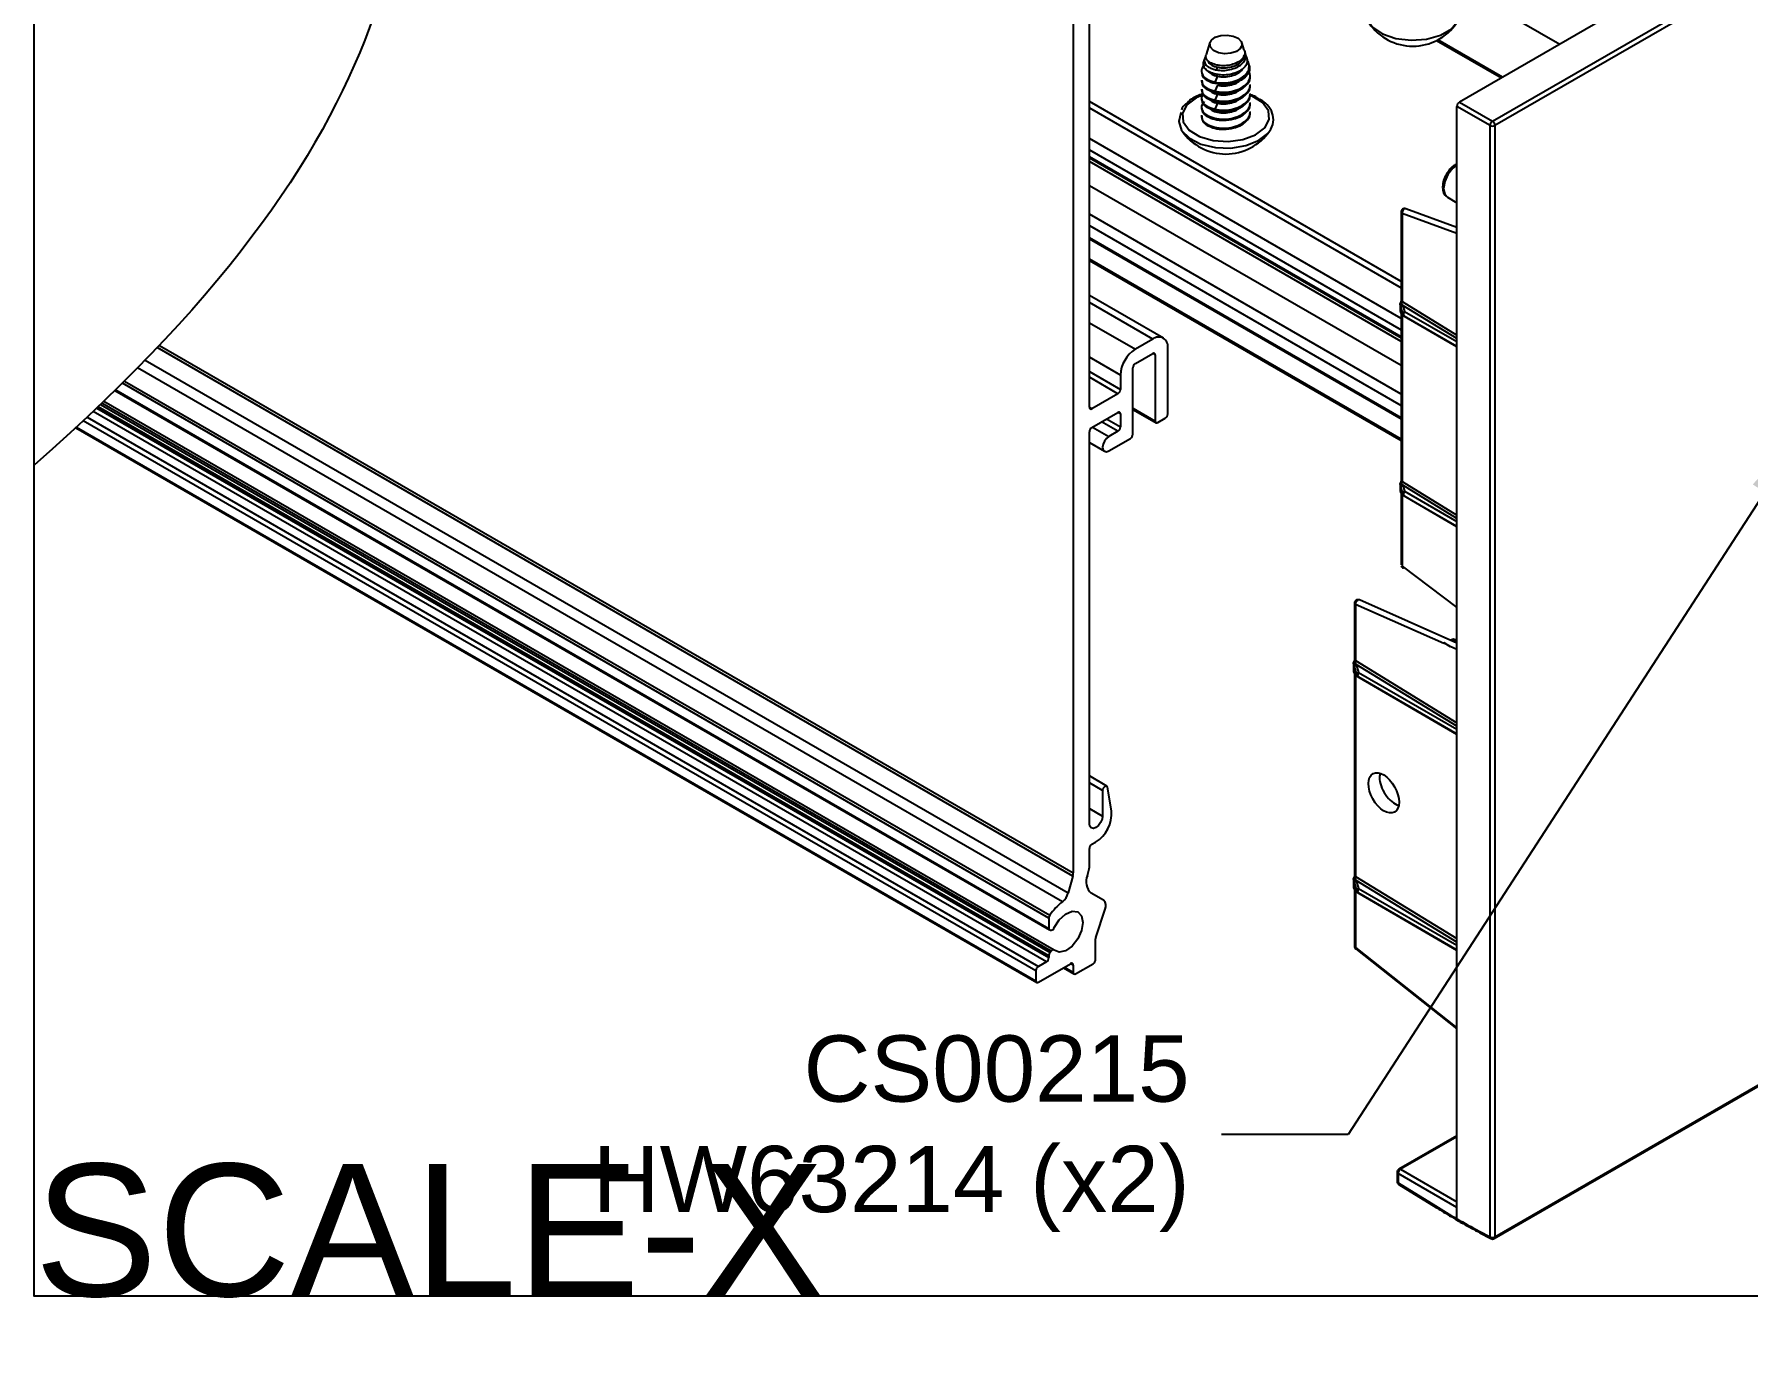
# Model space of a CAD drawing. Extents: x 0 to 7.49, y -6.93 to 0.
# Drawn here: x 0 to 4.86, y -6.925 to -3.211 of the extents above; entities that cross this region are included whole.
import ezdxf
from ezdxf import colors
from ezdxf.entities.mleader import LeaderData, LeaderLine
from ezdxf.math import Vec2, Vec3

# ---------------------------------------------------------------- set-up
doc = ezdxf.new("R2010")
doc.units = 0
doc.header["$LTSCALE"] = 0.5
doc.header["$MEASUREMENT"] = 0
for name, color, linetype in [('Dimension', 10, 'CONTINUOUS'), ('End Cap', 92, 'CONTINUOUS'), ('FAB DWG', 221, 'CONTINUOUS'), ('Hardware', 242, 'CONTINUOUS'), ('Housing', 150, 'CONTINUOUS')]:
    doc.layers.add(name, color=color, linetype=linetype)
doc.layers.add('Text-Unprinted', color=131, linetype='CONTINUOUS', plot=False)
doc.styles.add('LSAD_Standard', font='arial.ttf')
doc.styles.get("Standard").update_dxf_attribs({"font": 'arial.ttf'})

msp = doc.modelspace()

# ---------------------------------------------------------------- linework, layer by layer
at = {"layer": 'Dimension', "transparency": 16777216}
msp.add_open_spline([(1.9588, 0), (1.0103, -0.8014), (1.0552, -2.1288), (1.1245, -3.4454), (0, -4.4331)], degree=3, dxfattribs=at)
at = {"layer": 'End Cap', "transparency": 16777216}
for p, q in [((5.8668, -2.3499), (4.0424, -3.4031)), ((4.1365, -3.4574), (5.9577, -2.4061)), ((5.9646, -2.4183), (4.1435, -3.4696)), ((4.1295, -3.4697), (4.0354, -3.4154)), ((4.0354, -6.5391), (4.0354, -3.4154)), ((4.0424, -3.4031), (4.1365, -3.4574)), ((4.1295, -6.6224), (4.1295, -3.4697)), ((4.1435, -3.4696), (4.1435, -6.6223)), ((4.0087, -3.673), (4.0354, -3.6891)), ((3.877, -3.7151), (3.877, -3.9648)), ((3.8799, -3.7191), (3.8799, -3.9688)), ((4.0354, -3.7757), (3.8799, -3.7191)), ((4.0354, -3.7584), (3.8905, -3.7057)), ((3.8742, -3.9741), (3.8742, -3.9949)), ((3.8745, -3.9778), (3.8745, -3.9964)), ((3.8816, -4.0023), (3.8765, -3.9853)), ((3.8799, -3.9688), (4.0354, -4.0642)), ((3.8819, -3.9798), (3.887, -3.9968)), ((4.0354, -4.074), (3.8819, -3.9798)), ((3.8765, -3.9975), (3.8816, -4.0023)), ((3.8769, -4.0018), (3.877, -4.0031)), ((3.877, -4.0031), (3.877, -4.4751)), ((3.8785, -4.003), (3.8773, -4.0021)), ((3.8793, -4.0033), (3.8844, -4.0081)), ((3.8799, -4.0071), (3.8799, -4.4791)), ((4.0354, -4.0976), (3.8799, -4.0071)), ((3.8863, -4.0095), (4.0354, -4.0956)), ((3.887, -3.9968), (4.0354, -4.0825)), ((3.8742, -4.4844), (3.8742, -4.5052)), ((3.8745, -4.4881), (3.8745, -4.5067)), ((3.8816, -4.5127), (3.8765, -4.4956)), ((3.8765, -4.5079), (3.8816, -4.5127)), ((3.8769, -4.5121), (3.877, -4.5134)), ((3.877, -4.5134), (3.877, -4.7157)), ((3.8785, -4.5134), (3.8773, -4.5125)), ((3.8793, -4.5137), (3.8844, -4.5184)), ((3.8799, -4.4791), (4.0354, -4.5745)), ((3.8799, -4.5174), (3.8799, -4.7197)), ((4.0354, -4.608), (3.8799, -4.5174)), ((3.8819, -4.4901), (3.887, -4.5072)), ((4.0354, -4.5843), (3.8819, -4.4901)), ((3.8863, -4.5198), (4.0354, -4.6059)), ((3.887, -4.5072), (4.0354, -4.5929)), ((3.8799, -4.7197), (4.0354, -4.8369)), ((3.745, -4.8246), (3.745, -4.9834)), ((3.9981, -4.9392), (3.7479, -4.8286)), ((3.7479, -4.8286), (3.7479, -4.9874)), ((4.0354, -4.9376), (3.7591, -4.8154)), ((3.9984, -4.9365), (3.9981, -4.9367)), ((3.9981, -4.9367), (3.9981, -4.9392)), ((4.0165, -4.9473), (3.9981, -4.9367)), ((4.0354, -4.9557), (4.0165, -4.9473)), ((4.0202, -4.9286), (4.0203, -4.9286)), ((4.0205, -4.9284), (4.0203, -4.9286)), ((4.0254, -4.9288), (4.0234, -4.93)), ((4.0354, -4.9342), (4.0254, -4.9288)), ((4.0354, -4.931), (4.0302, -4.9283)), ((3.7422, -4.9927), (3.7422, -5.0177)), ((3.7425, -4.9964), (3.7425, -5.0192)), ((3.7513, -5.0267), (3.7445, -5.0039)), ((3.7479, -4.9874), (4.0354, -5.1638)), ((3.7499, -4.9984), (3.7567, -5.0213)), ((4.0354, -5.1736), (3.7499, -4.9984)), ((3.7445, -5.0203), (3.7513, -5.0267)), ((3.7449, -5.0246), (3.745, -5.0259)), ((3.745, -5.0259), (3.745, -5.5958)), ((3.7465, -5.0258), (3.7453, -5.0249)), ((3.7473, -5.0261), (3.7541, -5.0325)), ((3.7479, -5.0299), (3.7479, -5.5998)), ((4.0354, -5.1972), (3.7479, -5.0299)), ((3.756, -5.0339), (4.0354, -5.1952)), ((3.7567, -5.0213), (4.0354, -5.1821)), ((4.1414, -6.6269), (5.9625, -5.5756)), ((4.1435, -6.6223), (5.9646, -5.571)), ((3.7422, -5.6051), (3.7422, -5.6301)), ((3.7425, -5.6088), (3.7425, -5.6316)), ((3.7513, -5.6392), (3.7445, -5.6163)), ((3.7445, -5.6327), (3.7513, -5.6392)), ((3.7449, -5.637), (3.745, -5.6383)), ((3.7465, -5.6382), (3.7453, -5.6373)), ((3.7479, -5.5998), (4.0354, -5.7762)), ((3.7499, -5.6108), (3.7567, -5.6337)), ((4.0354, -5.786), (3.7499, -5.6108)), ((3.7567, -5.6337), (4.0354, -5.7946)), ((3.745, -5.6383), (3.745, -5.7974)), ((3.7473, -5.6385), (3.7541, -5.6449)), ((3.7479, -5.6423), (3.7479, -5.8014)), ((4.0354, -5.8097), (3.7479, -5.6423)), ((3.756, -5.6463), (4.0354, -5.8076)), ((3.7479, -5.8014), (4.0354, -6.0294)), ((3.7488, -5.8052), (4.0354, -6.0324)), ((4.0354, -6.3351), (3.8707, -6.4301)), ((4.0354, -6.3383), (3.8756, -6.4305)), ((3.8657, -6.4388), (3.8657, -6.4646)), ((4.0354, -6.5391), (3.8685, -6.4428)), ((3.8685, -6.4428), (3.8685, -6.4686)), ((3.8756, -6.4305), (4.0354, -6.5228)), ((3.8685, -6.4686), (3.9747, -6.5343)), ((3.8704, -6.4731), (3.9767, -6.5388)), ((4.0354, -6.5712), (4.0354, -6.5391)), ((4.0982, -6.6055), (4.1295, -6.6224)), ((4.1004, -6.6102), (4.1317, -6.627))]:
    msp.add_line(p, q, dxfattribs=at)
at = {"layer": 'End Cap', "transparency": 16777216, "flags": 128}
for points in [[(4.0354, -3.5816), (4.0235, -3.591), (4.0099, -3.6084), (4.0008, -3.6286), (3.9977, -3.6484), (4.0011, -3.6644), (4.0087, -3.673)], [(3.8905, -3.7057), (3.8903, -3.7057), (3.8877, -3.7056), (3.8851, -3.7067), (3.8826, -3.709), (3.8808, -3.7121), (3.8799, -3.7157), (3.8799, -3.7191)], [(3.8742, -3.9949), (3.8743, -3.9956), (3.8745, -3.9964)], [(3.887, -3.9968), (3.8858, -3.9988), (3.8849, -4.0009), (3.8844, -4.003), (3.8842, -4.0049), (3.8844, -4.0067), (3.8849, -4.0081), (3.8858, -4.0092), (3.8863, -4.0095)], [(3.8742, -4.5052), (3.8743, -4.506), (3.8745, -4.5067)], [(3.887, -4.5072), (3.8858, -4.5092), (3.8849, -4.5112), (3.8844, -4.5133), (3.8842, -4.5153), (3.8844, -4.517), (3.8849, -4.5184), (3.8858, -4.5195), (3.8863, -4.5198)], [(3.7591, -4.8154), (3.7583, -4.8152), (3.7558, -4.8153), (3.7532, -4.8166), (3.7508, -4.8189), (3.749, -4.8219), (3.748, -4.8253), (3.7479, -4.8286)], [(3.7422, -5.0177), (3.7423, -5.0184), (3.7425, -5.0192)], [(3.7567, -5.0213), (3.7555, -5.0232), (3.7546, -5.0253), (3.7541, -5.0274), (3.7539, -5.0293), (3.7541, -5.0311), (3.7546, -5.0325), (3.7555, -5.0336), (3.756, -5.0339)], [(3.7422, -5.6301), (3.7423, -5.6308), (3.7425, -5.6316)], [(3.7567, -5.6337), (3.7555, -5.6356), (3.7546, -5.6377), (3.7541, -5.6398), (3.7539, -5.6417), (3.7541, -5.6435), (3.7546, -5.6449), (3.7555, -5.646), (3.756, -5.6463)], [(3.7479, -5.8014), (3.7479, -5.8037), (3.7488, -5.8052)]]:
    msp.add_lwpolyline(points, dxfattribs=at)
at = {"layer": 'End Cap', "transparency": 16777216}
for centre, radius, start, end in [((4.1453, -3.4707), 0.0159, 123.5222, 176.4778), ((4.1364, -3.4559), 0.0154, 243.2338, 297.3435), ((4.1281, -3.4703), 0.0154, 2.6523, 56.7703), ((3.887, -3.7151), 0.01, 70.0331, 180), ((3.882, -3.7147), 0.00495, 185.362, 244.6121), ((3.885, -3.9882), 0.00892, 110.2588, 161.1419), ((3.882, -3.9643), 0.00495, 185.362, 244.6121), ((3.8842, -3.9949), 0.01, 180, 226.512), ((3.8844, -3.995), 0.00998, 187.9492, 233.7383), ((3.8856, -3.9967), 0.00911, 185.1815, 226.4443), ((3.882, -4.0026), 0.00495, 185.389, 244.6098), ((3.8901, -4.0052), 0.00892, 110.2588, 161.1419), ((3.8907, -4.0015), 0.00911, 185.1815, 226.4443), ((3.8913, -4.0008), 0.01, 226.6483, 240.0027), ((3.8842, -4.5052), 0.01, 180, 226.512), ((3.8844, -4.5053), 0.00998, 187.9492, 233.7383), ((3.885, -4.4985), 0.00892, 110.2588, 161.1419), ((3.8856, -4.5071), 0.00911, 185.1815, 226.4443), ((3.882, -4.4746), 0.00495, 185.362, 244.6121), ((3.882, -4.513), 0.00497, 186.1898, 244.5415), ((3.8901, -4.5156), 0.00892, 110.2588, 161.1419), ((3.8907, -4.5118), 0.00911, 185.1815, 226.4443), ((3.8913, -4.5112), 0.01, 226.6483, 240.0027), ((3.887, -4.7157), 0.01, 198.6713, 233.222), ((3.755, -4.8246), 0.01, 66.1557, 180), ((3.75, -4.8241), 0.00495, 185.362, 244.6121), ((4.0255, -4.9371), 0.01, 61.7344, 119.9973), ((4.0226, -4.9329), 0.0049, 55.059, 114.9767), ((4.0199, -4.9251), 0.00602, 277.4224, 305.2393), ((4.0283, -4.9328), 0.00494, 67.0348, 126.3981), ((3.753, -5.0068), 0.00892, 110.2588, 161.1419), ((3.75, -4.9829), 0.00495, 185.362, 244.6121), ((3.7522, -5.0177), 0.01, 180, 226.512), ((3.7524, -5.0178), 0.00998, 187.9492, 233.7383), ((3.7536, -5.0195), 0.00911, 185.1815, 226.4443), ((3.75, -5.0254), 0.00495, 185.389, 244.6098), ((3.7598, -5.0296), 0.00892, 110.2588, 161.1419), ((3.7604, -5.0259), 0.00911, 185.1815, 226.4443), ((3.761, -5.0253), 0.01, 226.6483, 240.0027), ((3.7522, -5.6301), 0.01, 180, 226.512), ((3.7524, -5.6302), 0.00998, 187.9492, 233.7383), ((3.753, -5.6192), 0.00892, 110.2588, 161.1419), ((3.7536, -5.6319), 0.00911, 185.1815, 226.4443), ((3.75, -5.5953), 0.00495, 185.362, 244.6121), ((3.7598, -5.642), 0.00892, 110.2588, 161.1419), ((3.75, -5.6378), 0.00497, 186.1898, 244.5415), ((3.7604, -5.6383), 0.00911, 185.1815, 226.4443), ((3.761, -5.6377), 0.01, 226.6483, 240.0027), ((3.755, -5.7974), 0.01, 180, 231.5862), ((3.75, -5.7969), 0.00495, 185.362, 244.6121), ((3.8757, -6.4388), 0.01, 119.9973, 180), ((3.8706, -6.4383), 0.00495, 185.362, 244.6121), ((3.8834, -6.4432), 0.0149, 121.7215, 178.2785), ((3.8728, -6.4346), 0.00495, 55.3959, 114.6398), ((3.8757, -6.4646), 0.01, 180, 238.2709), ((3.8706, -6.4641), 0.00495, 185.362, 244.6121), ((3.8734, -6.4692), 0.00494, 173.5985, 232.967), ((3.9797, -6.5349), 0.00494, 173.596, 232.9961), ((4.1031, -6.606), 0.00501, 174.4698, 236.3434), ((4.1364, -6.6086), 0.0154, 243.2338, 297.3435), ((4.1345, -6.6229), 0.00501, 174.4698, 236.3434), ((4.1364, -6.6182), 0.01, 241.7344, 299.9973), ((4.1386, -6.6229), 0.00494, 305.0752, 6.237)]:
    msp.add_arc(centre, radius, start, end, dxfattribs=at)
for centre, major_axis, ratio, start_param, end_param in [((4.0424, -3.4113), (0.005, 0.00866), 0.577557, 0.785469, 2.355961), ((3.883, -3.9866), (-0.0091, 0.0285), 0.195013, 1.194924, 1.463446), ((3.8729, -3.9729), (0.00477, 0.0088), 0.574367, 4.834864, 5.482756), ((3.8927, -3.9851), (-0.0174, 0.0208), 0.197703, 0.885027, 1.153549), ((3.883, -4.0243), (-0.009, 0.0278), 0.203621, 5.926246, 6.194768), ((3.8729, -4.0113), (0.00497, 0.00868), 0.559977, 5.495859, 6.143752), ((3.883, -4.4969), (-0.0091, 0.0285), 0.195013, 1.194924, 1.463446), ((3.883, -4.5346), (-0.009, 0.0278), 0.203621, 5.926246, 6.194768), ((3.8729, -4.4833), (0.00477, 0.0088), 0.574367, 4.834864, 5.482756), ((3.8927, -4.4954), (-0.0174, 0.0208), 0.197703, 0.885027, 1.153549), ((3.8729, -4.5216), (0.00497, 0.00868), 0.559977, 5.495859, 6.143752), ((4.0237, -4.9433), (0.0612, -0.0348), 0.100237, 4.344529, 4.651458), ((4.0842, -4.9782), (0.1224, -0.0697), 0.100237, 2.037078, 2.146719), ((3.751, -5.0052), (-0.0091, 0.0285), 0.195013, 1.194924, 1.463446), ((3.7409, -4.9916), (0.00477, 0.0088), 0.574367, 4.834864, 5.482756), ((3.7607, -5.0037), (-0.0174, 0.0208), 0.197703, 0.885027, 1.153549), ((3.751, -5.0471), (-0.009, 0.0278), 0.203621, 5.926246, 6.194768), ((3.7409, -5.034), (0.00497, 0.00868), 0.559977, 5.495859, 6.143752), ((3.861, -5.3435), (-0.0321, 0.0536), 0.587369, 0.532806, 0.776443), ((3.861, -5.3435), (-0.0321, 0.0536), 0.587369, 0.776443, 2.555812), ((3.751, -5.6176), (-0.0091, 0.0285), 0.195013, 1.194924, 1.463446), ((3.751, -5.6595), (-0.009, 0.0278), 0.203621, 5.926246, 6.194768), ((3.7409, -5.604), (0.00477, 0.0088), 0.574367, 4.834864, 5.482756), ((3.7607, -5.6161), (-0.0174, 0.0208), 0.197703, 0.885027, 1.153549), ((3.7409, -5.6465), (0.00497, 0.00868), 0.559977, 5.495859, 6.143752), ((4.0353, -2.4966), (-2.4305, 4.3585), 0.567218, 2.34725, 2.364738), ((4.0355, -2.4967), (-2.5612, 4.283), 0.587369, 2.347204, 2.364692)]:
    msp.add_ellipse(centre, major_axis=major_axis, ratio=ratio, start_param=start_param, end_param=end_param, dxfattribs=at)
msp.add_ellipse((3.8279, -5.3627), major_axis=(-0.0304, 0.0546), ratio=0.567218, dxfattribs=at)
for points, knots in [([(4.0354, -3.5792), (4.0323, -3.5806), (4.0239, -3.5846), (4.0141, -3.5941), (4.0094, -3.6024), (4.008, -3.6048)], [0, 0, 0, 0, 0.296448, 0.802846, 1, 1, 1, 1]), ([(4.008, -3.6048), (4.0057, -3.6083), (3.9995, -3.6177), (3.9947, -3.6354), (3.9947, -3.6527), (3.9993, -3.6655), (4.0051, -3.6696), (4.0072, -3.6711)], [0, 0, 0, 0, 0.154469, 0.405772, 0.665138, 0.881013, 1, 1, 1, 1]), ([(3.877, -3.9648), (3.877, -3.9654), (3.877, -3.9667), (3.8762, -3.9697), (3.875, -3.9724), (3.8741, -3.974), (3.8738, -3.9744)], [0, 0, 0, 0, 0.24672, 0.545228, 0.87321, 1, 1, 1, 1]), ([(3.8744, -3.9736), (3.8743, -3.9737), (3.8741, -3.9739), (3.8742, -3.9742), (3.8742, -3.9745)], [0, 0, 0, 0, 0.306688, 1, 1, 1, 1]), ([(3.8742, -3.9745), (3.8748, -3.9744), (3.8758, -3.9744), (3.8776, -3.9745), (3.8785, -3.9746), (3.8785, -3.9746)], [0, 0, 0, 0, 0.516727, 0.980694, 1, 1, 1, 1]), ([(3.8745, -3.9778), (3.8745, -3.9777), (3.8744, -3.9766), (3.8743, -3.9755), (3.8742, -3.9745)], [0, 0, 0, 0, 0.04087, 1, 1, 1, 1]), ([(3.877, -4.4751), (3.877, -4.4757), (3.877, -4.4771), (3.8762, -4.4801), (3.875, -4.4828), (3.8741, -4.4843), (3.8738, -4.4848)], [0, 0, 0, 0, 0.24672, 0.545228, 0.87321, 1, 1, 1, 1]), ([(3.8744, -4.4839), (3.8743, -4.484), (3.8741, -4.4842), (3.8742, -4.4846), (3.8742, -4.4848)], [0, 0, 0, 0, 0.306688, 1, 1, 1, 1]), ([(3.8742, -4.4848), (3.8748, -4.4848), (3.8758, -4.4847), (3.8776, -4.4848), (3.8785, -4.4849), (3.8785, -4.4849)], [0, 0, 0, 0, 0.516727, 0.980694, 1, 1, 1, 1]), ([(3.8745, -4.4881), (3.8745, -4.4881), (3.8744, -4.487), (3.8743, -4.4859), (3.8742, -4.4848)], [0, 0, 0, 0, 0.04087, 1, 1, 1, 1]), ([(3.8799, -4.7197), (3.8798, -4.7202), (3.8798, -4.7213), (3.8802, -4.7228), (3.8812, -4.7241), (3.8831, -4.7243), (3.8845, -4.7241), (3.8852, -4.7237), (3.8852, -4.7237)], [0, 0, 0, 0, 0.14956, 0.292138, 0.55514, 0.790827, 0.999789, 1, 1, 1, 1]), ([(4.0202, -4.9285), (4.0202, -4.9286), (4.0193, -4.9293), (4.0182, -4.9294), (4.0171, -4.9295)], [0, 0, 0, 0, 0.078153, 1, 1, 1, 1]), ([(4.0203, -4.9286), (4.0204, -4.9286), (4.0205, -4.9285), (4.0209, -4.9288), (4.0216, -4.9292), (4.0229, -4.9298), (4.0234, -4.93)], [0, 0, 0, 0, 0.22686, 0.390103, 0.755338, 1, 1, 1, 1]), ([(3.745, -4.9834), (3.745, -4.984), (3.7449, -4.9854), (3.7442, -4.9884), (3.743, -4.9911), (3.7421, -4.9926), (3.7418, -4.9931)], [0, 0, 0, 0, 0.24672, 0.545228, 0.87321, 1, 1, 1, 1]), ([(3.7424, -4.9922), (3.7423, -4.9923), (3.7421, -4.9925), (3.7422, -4.9929), (3.7422, -4.9931)], [0, 0, 0, 0, 0.306688, 1, 1, 1, 1]), ([(3.7422, -4.9931), (3.7428, -4.9931), (3.7438, -4.993), (3.7456, -4.9931), (3.7465, -4.9932), (3.7465, -4.9932)], [0, 0, 0, 0, 0.516727, 0.980694, 1, 1, 1, 1]), ([(3.7425, -4.9964), (3.7425, -4.9964), (3.7424, -4.9953), (3.7423, -4.9941), (3.7422, -4.9931)], [0, 0, 0, 0, 0.04087, 1, 1, 1, 1]), ([(3.745, -5.5958), (3.745, -5.5964), (3.7449, -5.5978), (3.7442, -5.6008), (3.743, -5.6035), (3.7421, -5.605), (3.7418, -5.6055)], [0, 0, 0, 0, 0.24672, 0.545228, 0.87321, 1, 1, 1, 1]), ([(3.7424, -5.6046), (3.7423, -5.6047), (3.7421, -5.6049), (3.7422, -5.6053), (3.7422, -5.6055)], [0, 0, 0, 0, 0.306688, 1, 1, 1, 1]), ([(3.7422, -5.6055), (3.7428, -5.6055), (3.7438, -5.6054), (3.7456, -5.6055), (3.7465, -5.6056), (3.7465, -5.6056)], [0, 0, 0, 0, 0.5167269, 0.9806936, 1, 1, 1, 1]), ([(3.7425, -5.6088), (3.7425, -5.6088), (3.7424, -5.6077), (3.7423, -5.6066), (3.7422, -5.6055)], [0, 0, 0, 0, 0.04087, 1, 1, 1, 1]), ([(3.9767, -6.5388), (3.9818, -6.5419), (4.0021, -6.5545), (4.0225, -6.5668), (4.0378, -6.576)], [0, 0, 0, 0, 0.25, 1, 1, 1, 1]), ([(4.0375, -6.5757), (4.0373, -6.5756), (4.0365, -6.5753), (4.0356, -6.5738), (4.0355, -6.572), (4.0354, -6.5712)], [0, 0, 0, 0, 0.150056, 0.575028, 1, 1, 1, 1]), ([(4.0371, -6.5755), (4.0423, -6.5785), (4.0634, -6.5902), (4.0845, -6.6016), (4.1004, -6.6102)], [0, 0, 0, 0, 0.25, 1, 1, 1, 1])]:
    msp.add_open_spline(points, degree=3, knots=knots, dxfattribs=at)
at = {"layer": 'Hardware', "transparency": 16777216}
for p, q in [((3.3348, -3.2345), (3.3239, -3.2679)), ((3.4323, -3.256), (3.4252, -3.2345)), ((3.3197, -3.2805), (3.3169, -3.2893)), ((3.3563, -3.3045), (3.353, -3.3117)), ((3.4393, -3.2774), (3.435, -3.2643)), ((3.4463, -3.2988), (3.4445, -3.2934)), ((3.311, -3.3411), (3.311, -3.3443)), ((3.3563, -3.33), (3.3486, -3.3466)), ((3.3486, -3.3466), (3.3539, -3.3477)), ((3.449, -3.3316), (3.449, -3.3284)), ((3.311, -3.3667), (3.311, -3.3698)), ((3.311, -3.3922), (3.311, -3.3954)), ((3.3563, -3.3555), (3.3486, -3.3722)), ((3.3563, -3.381), (3.3486, -3.3977)), ((3.449, -3.3571), (3.449, -3.3539)), ((3.449, -3.3826), (3.449, -3.3794)), ((3.311, -3.4177), (3.311, -3.4209)), ((3.3563, -3.4065), (3.3486, -3.4232)), ((3.449, -3.4081), (3.449, -3.4049)), ((3.449, -3.4336), (3.449, -3.4304)), ((3.4991, -3.4919), (3.5042, -3.4854))]:
    msp.add_line(p, q, dxfattribs=at)
at = {"layer": 'Hardware', "transparency": 16777216, "flags": 128}
for points in [[(3.784, -3.1253), (3.7775, -3.1415), (3.7796, -3.1669), (3.7959, -3.1905), (3.8246, -3.2098), (3.8626, -3.2227), (3.9057, -3.2277), (3.9494, -3.2244), (3.9888, -3.2131), (4.0197, -3.195), (4.0388, -3.1721), (4.0388, -3.1721)], [(3.3391, -3.2273), (3.3502, -3.2192), (3.3659, -3.2141), (3.3837, -3.2129), (3.4009, -3.2158), (3.415, -3.2222), (3.4238, -3.2312), (3.4259, -3.2415), (3.421, -3.2515), (3.4099, -3.2596), (3.3942, -3.2647), (3.3764, -3.2659), (3.3591, -3.2631), (3.345, -3.2566), (3.3363, -3.2476), (3.3342, -3.2373), (3.3391, -3.2273)], [(3.316, -3.3823), (3.2956, -3.3912), (3.2696, -3.411), (3.257, -3.4347), (3.2592, -3.4596), (3.276, -3.4825), (3.3053, -3.5006), (3.3436, -3.512), (3.3864, -3.515), (3.4283, -3.5094), (3.4645, -3.4959), (3.4904, -3.4761), (3.4904, -3.4761)], [(3.4904, -3.4761), (3.503, -3.4523), (3.5008, -3.4275), (3.4841, -3.4046), (3.4547, -3.3864), (3.4502, -3.3845)], [(3.2531, -3.4324), (3.2525, -3.4334), (3.2463, -3.4586), (3.2546, -3.4835), (3.2765, -3.5056), (3.3095, -3.5224), (3.3503, -3.532), (3.3942, -3.5335), (3.4366, -3.5267), (3.4729, -3.5123), (3.4991, -3.4919)]]:
    msp.add_lwpolyline(points, dxfattribs=at)
at = {"layer": 'Hardware', "transparency": 16777216}
for centre, radius, start, end in [((3.9104, -3.0933), 0.151, 214.7003, 325.2997), ((3.38, -3.2346), 0.1161, 257.0165, 282.8032), ((3.3421, -3.4422), 0.0308, 176.0735, 241.325), ((3.38, -3.3994), 0.151, 214.7003, 325.2997)]:
    msp.add_arc(centre, radius, start, end, dxfattribs=at)
for points, knots in [([(3.432, -3.2561), (3.4322, -3.2565), (3.4345, -3.2605), (3.4333, -3.2689), (3.4278, -3.2801), (3.4162, -3.2897), (3.4005, -3.2965), (3.3823, -3.3002), (3.3664, -3.3004), (3.3577, -3.2988), (3.3547, -3.2982)], [0, 0, 0, 0, 0.016954, 0.1638264, 0.3129655, 0.4632495, 0.6134359, 0.7654361, 0.918975, 1, 1, 1, 1]), ([(3.3202, -3.2984), (3.3196, -3.2987), (3.3133, -3.3026), (3.31, -3.3129), (3.3126, -3.3269), (3.3259, -3.3395), (3.3411, -3.3443), (3.3486, -3.3466)], [0, 0, 0, 0, 0.023621, 0.27016, 0.50898, 0.757688, 1, 1, 1, 1]), ([(3.3514, -3.3241), (3.3453, -3.3223), (3.3331, -3.3187), (3.321, -3.3094), (3.315, -3.2992), (3.3166, -3.2924), (3.3174, -3.2894)], [0, 0, 0, 0, 0.262214, 0.524519, 0.787035, 1, 1, 1, 1]), ([(3.324, -3.2741), (3.3233, -3.2748), (3.3192, -3.2783), (3.318, -3.2864), (3.3216, -3.2968), (3.3325, -3.3054), (3.3443, -3.3099), (3.3516, -3.3114), (3.353, -3.3117)], [0, 0, 0, 0, 0.0484361, 0.2768048, 0.5050932, 0.7281867, 0.9506958, 1, 1, 1, 1]), ([(3.3547, -3.2982), (3.3492, -3.2967), (3.3384, -3.2936), (3.3276, -3.2856), (3.3222, -3.2766), (3.3237, -3.2706), (3.3243, -3.268)], [0, 0, 0, 0, 0.262258, 0.524611, 0.78723, 1, 1, 1, 1]), ([(3.3295, -3.286), (3.3296, -3.2874), (3.3303, -3.2922), (3.3394, -3.2994), (3.3507, -3.3028), (3.3563, -3.3045)], [0, 0, 0, 0, 0.164933, 0.58795, 1, 1, 1, 1]), ([(3.4391, -3.2774), (3.4399, -3.2815), (3.4415, -3.2898), (3.4354, -3.3024), (3.4235, -3.3135), (3.4063, -3.3216), (3.386, -3.3261), (3.3669, -3.3268), (3.3559, -3.3249), (3.3514, -3.3241)], [0, 0, 0, 0, 0.140555, 0.289393, 0.439709, 0.590002, 0.741385, 0.894582, 1, 1, 1, 1]), ([(3.353, -3.3117), (3.3592, -3.3125), (3.3717, -3.3141), (3.392, -3.3115), (3.4105, -3.3054), (3.4253, -3.2961), (3.4347, -3.2842), (3.437, -3.2715), (3.4357, -3.2625), (3.4323, -3.2586), (3.4321, -3.2584)], [0, 0, 0, 0, 0.143341, 0.28678, 0.430519, 0.574182, 0.714143, 0.854001, 0.993798, 1, 1, 1, 1]), ([(3.3539, -3.3477), (3.3611, -3.3484), (3.3757, -3.3497), (3.3987, -3.346), (3.4197, -3.3385), (3.4357, -3.3272), (3.4453, -3.3132), (3.4466, -3.2987), (3.4441, -3.2885), (3.4398, -3.2843), (3.4397, -3.2842)], [0, 0, 0, 0, 0.138784, 0.283633, 0.428628, 0.573169, 0.714606, 0.856228, 0.997629, 1, 1, 1, 1]), ([(3.3563, -3.3045), (3.3627, -3.3053), (3.3756, -3.3071), (3.3965, -3.3037), (3.4148, -3.2965), (3.4272, -3.2854), (3.4329, -3.2755), (3.4317, -3.2703), (3.4315, -3.2694)], [0, 0, 0, 0, 0.1908289, 0.3867368, 0.5747941, 0.7689793, 0.9631644, 1, 1, 1, 1]), ([(3.4461, -3.2988), (3.447, -3.3033), (3.4488, -3.3126), (3.4419, -3.3265), (3.4285, -3.3387), (3.4148, -3.345), (3.4068, -3.3475), (3.4058, -3.3478)], [0, 0, 0, 0, 0.23028, 0.473697, 0.719258, 0.964788, 1, 1, 1, 1]), ([(3.3118, -3.3188), (3.3121, -3.3225), (3.3129, -3.331), (3.3261, -3.3427), (3.3412, -3.3475), (3.3486, -3.3498)], [0, 0, 0, 0, 0.281147, 0.645256, 1, 1, 1, 1]), ([(3.3118, -3.3411), (3.3121, -3.3448), (3.3129, -3.3533), (3.3261, -3.365), (3.3412, -3.3698), (3.3486, -3.3722)], [0, 0, 0, 0, 0.281147, 0.645256, 1, 1, 1, 1]), ([(3.3118, -3.3443), (3.3121, -3.348), (3.3129, -3.3565), (3.3261, -3.3682), (3.3412, -3.373), (3.3486, -3.3754)], [0, 0, 0, 0, 0.281147, 0.645256, 1, 1, 1, 1]), ([(3.3304, -3.3156), (3.3332, -3.3187), (3.3388, -3.325), (3.3505, -3.3283), (3.3563, -3.33)], [0, 0, 0, 0, 0.506567, 1, 1, 1, 1]), ([(3.3486, -3.3722), (3.3571, -3.3735), (3.3742, -3.3762), (3.4018, -3.3722), (3.4259, -3.3631), (3.443, -3.3489), (3.451, -3.3319), (3.4475, -3.3208), (3.4458, -3.3154)], [0, 0, 0, 0, 0.166238, 0.336865, 0.500708, 0.669847, 0.838985, 1, 1, 1, 1]), ([(3.3486, -3.3754), (3.3571, -3.3767), (3.3742, -3.3793), (3.4018, -3.3754), (3.4261, -3.3663), (3.4425, -3.3521), (3.45, -3.3395), (3.4485, -3.3327), (3.4482, -3.3316)], [0, 0, 0, 0, 0.190842, 0.386722, 0.574814, 0.768986, 0.963158, 1, 1, 1, 1]), ([(3.3486, -3.3498), (3.3571, -3.3512), (3.3742, -3.3538), (3.3944, -3.351), (3.4044, -3.3482), (3.4058, -3.3478)], [0, 0, 0, 0, 0.4559396, 0.9239153, 1, 1, 1, 1]), ([(3.3563, -3.33), (3.3627, -3.3308), (3.3756, -3.3326), (3.3966, -3.3293), (3.4142, -3.3219), (3.4249, -3.3144), (3.4269, -3.3094), (3.4271, -3.3089)], [0, 0, 0, 0, 0.240662, 0.487729, 0.724896, 0.969791, 1, 1, 1, 1]), ([(3.3563, -3.3555), (3.3627, -3.3564), (3.3757, -3.3582), (3.3963, -3.3546), (3.412, -3.3491), (3.4178, -3.3436), (3.4197, -3.3418)], [0, 0, 0, 0, 0.286381, 0.580383, 0.862605, 1, 1, 1, 1]), ([(3.3164, -3.38), (3.3147, -3.3804), (3.3001, -3.3838), (3.2829, -3.3927), (3.2727, -3.4032), (3.2696, -3.4064)], [0, 0, 0, 0, 0.084882, 0.727064, 1, 1, 1, 1]), ([(3.3164, -3.38), (3.3142, -3.3831), (3.3091, -3.3905), (3.313, -3.4036), (3.3258, -3.416), (3.3411, -3.4208), (3.3486, -3.4232)], [0, 0, 0, 0, 0.191484, 0.456048, 0.731567, 1, 1, 1, 1]), ([(3.3186, -3.4015), (3.3154, -3.4059), (3.309, -3.4146), (3.3128, -3.4292), (3.3261, -3.4413), (3.3478, -3.4496), (3.3744, -3.4525), (3.4017, -3.4489), (3.4261, -3.4396), (3.4425, -3.4255), (3.45, -3.4129), (3.4485, -3.4061), (3.4482, -3.405)], [0, 0, 0, 0, 0.109764, 0.216092, 0.326822, 0.434704, 0.542587, 0.653317, 0.759644, 0.869409, 0.979173, 1, 1, 1, 1]), ([(3.3118, -3.3666), (3.3121, -3.3703), (3.3129, -3.3788), (3.3261, -3.3905), (3.3412, -3.3953), (3.3486, -3.3977)], [0, 0, 0, 0, 0.281147, 0.645256, 1, 1, 1, 1]), ([(3.3118, -3.3698), (3.3121, -3.3735), (3.3129, -3.382), (3.3261, -3.3937), (3.3412, -3.3985), (3.3486, -3.4009)], [0, 0, 0, 0, 0.281147, 0.645256, 1, 1, 1, 1]), ([(3.3118, -3.3953), (3.3121, -3.399), (3.3129, -3.4075), (3.3261, -3.4192), (3.3412, -3.424), (3.3486, -3.4264)], [0, 0, 0, 0, 0.281147, 0.645256, 1, 1, 1, 1]), ([(3.3304, -3.3666), (3.3332, -3.3698), (3.3388, -3.376), (3.3505, -3.3794), (3.3563, -3.381)], [0, 0, 0, 0, 0.506567, 1, 1, 1, 1]), ([(3.3304, -3.3921), (3.3332, -3.3953), (3.3388, -3.4015), (3.3505, -3.4049), (3.3563, -3.4065)], [0, 0, 0, 0, 0.506567, 1, 1, 1, 1]), ([(3.3486, -3.3977), (3.3571, -3.399), (3.3742, -3.4017), (3.4018, -3.3978), (3.4261, -3.3886), (3.4425, -3.3745), (3.45, -3.3618), (3.4485, -3.355), (3.4482, -3.3539)], [0, 0, 0, 0, 0.190842, 0.386722, 0.574814, 0.768986, 0.963158, 1, 1, 1, 1]), ([(3.3486, -3.4009), (3.3571, -3.4022), (3.3742, -3.4049), (3.4018, -3.4009), (3.4261, -3.3918), (3.4425, -3.3776), (3.45, -3.365), (3.4485, -3.3582), (3.4482, -3.3571)], [0, 0, 0, 0, 0.190842, 0.386722, 0.574814, 0.768986, 0.963158, 1, 1, 1, 1]), ([(3.3486, -3.4232), (3.3571, -3.4245), (3.3742, -3.4272), (3.4018, -3.4233), (3.4261, -3.4141), (3.4425, -3.4), (3.45, -3.3873), (3.4485, -3.3805), (3.4482, -3.3795)], [0, 0, 0, 0, 0.190842, 0.386722, 0.574814, 0.768986, 0.963158, 1, 1, 1, 1]), ([(3.3486, -3.4264), (3.3571, -3.4277), (3.3742, -3.4304), (3.4018, -3.4265), (3.4261, -3.4173), (3.4425, -3.4032), (3.45, -3.3905), (3.4485, -3.3837), (3.4482, -3.3827)], [0, 0, 0, 0, 0.190842, 0.386722, 0.574814, 0.768986, 0.963158, 1, 1, 1, 1]), ([(3.3563, -3.381), (3.3627, -3.3819), (3.3757, -3.3837), (3.3963, -3.3802), (3.4119, -3.3747), (3.4175, -3.3693), (3.4193, -3.3676)], [0, 0, 0, 0, 0.288568, 0.584816, 0.869193, 1, 1, 1, 1]), ([(3.3563, -3.4065), (3.3627, -3.4074), (3.3757, -3.4092), (3.3963, -3.4057), (3.4119, -3.4002), (3.4175, -3.3948), (3.4193, -3.3931)], [0, 0, 0, 0, 0.288568, 0.584816, 0.869193, 1, 1, 1, 1]), ([(3.4762, -3.3955), (3.4728, -3.3929), (3.4655, -3.3873), (3.455, -3.3842), (3.4494, -3.3826)], [0, 0, 0, 0, 0.461625, 1, 1, 1, 1]), ([(3.4987, -3.4924), (3.502, -3.4882), (3.5112, -3.4763), (3.5173, -3.4536), (3.5108, -3.4277), (3.4966, -3.4078), (3.4819, -3.3989), (3.4762, -3.3955)], [0, 0, 0, 0, 0.135234, 0.383339, 0.620388, 0.854099, 1, 1, 1, 1]), ([(3.2696, -3.4064), (3.2644, -3.4103), (3.2572, -3.4157), (3.2545, -3.4228), (3.2538, -3.4247)], [0, 0, 0, 0, 0.728236, 1, 1, 1, 1]), ([(3.3113, -3.44), (3.3115, -3.4448), (3.312, -3.4545), (3.3262, -3.4668), (3.3478, -3.4751), (3.3744, -3.478), (3.4017, -3.4744), (3.4261, -3.4651), (3.4425, -3.451), (3.45, -3.4384), (3.4485, -3.4316), (3.4482, -3.4305)], [0, 0, 0, 0, 0.122734, 0.246651, 0.367382, 0.488112, 0.612029, 0.73102, 0.853856, 0.976693, 1, 1, 1, 1]), ([(3.3118, -3.4208), (3.3121, -3.4246), (3.3129, -3.4331), (3.3263, -3.4445), (3.3478, -3.4528), (3.3744, -3.4556), (3.4017, -3.452), (3.4261, -3.4428), (3.4425, -3.4287), (3.45, -3.416), (3.4485, -3.4093), (3.4482, -3.4082)], [0, 0, 0, 0, 0.098343, 0.225706, 0.349793, 0.47388, 0.601243, 0.723541, 0.849793, 0.976045, 1, 1, 1, 1]), ([(3.3273, -3.4692), (3.334, -3.4723), (3.3473, -3.4785), (3.3745, -3.4811), (3.4017, -3.4776), (3.4261, -3.4683), (3.4425, -3.4542), (3.45, -3.4416), (3.4485, -3.4348), (3.4482, -3.4337)], [0, 0, 0, 0, 0.163127, 0.322838, 0.486765, 0.644173, 0.806671, 0.969168, 1, 1, 1, 1]), ([(3.3304, -3.4176), (3.3333, -3.4208), (3.339, -3.4269), (3.3558, -3.4327), (3.3758, -3.4345), (3.3962, -3.4312), (3.4119, -3.4257), (3.4175, -3.4203), (3.4193, -3.4186)], [0, 0, 0, 0, 0.186929, 0.369012, 0.551095, 0.738024, 0.917462, 1, 1, 1, 1])]:
    msp.add_open_spline(points, degree=3, knots=knots, dxfattribs=at)
at = {"layer": 'Housing', "transparency": 16777216}
for p, q in [((3.9773, -3.0368), (4.3271, -3.2388)), ((2.9469, -3.0879), (2.9469, -5.5896)), ((2.9929, -4.2688), (2.9929, -3.1144)), ((3.9779, -3.2283), (4.1615, -3.3343)), ((4.1645, -3.3327), (3.981, -3.2268)), ((3.877, -3.9117), (2.9929, -3.4012)), ((2.9929, -3.4194), (3.877, -3.9298)), ((3.877, -4.0167), (2.9929, -3.5063)), ((2.9929, -3.5383), (3.877, -4.0487)), ((3.877, -4.0692), (2.9929, -3.5588)), ((2.9929, -3.5611), (3.877, -4.0715)), ((3.877, -4.0818), (2.9929, -3.5714)), ((2.9929, -3.6394), (3.877, -4.1498)), ((3.877, -4.2313), (2.9929, -3.7209)), ((2.9929, -3.7535), (3.877, -4.2639)), ((3.877, -4.2987), (2.9929, -3.7883)), ((2.9929, -3.791), (3.877, -4.3014)), ((3.877, -4.3594), (2.9929, -3.849)), ((2.9929, -3.8524), (3.877, -4.3628)), ((3.2027, -4.0726), (2.9929, -3.9514)), ((3.1727, -4.0755), (2.9929, -3.9717)), ((2.9929, -4.0289), (3.1233, -4.1041)), ((3.1727, -4.0755), (3.1233, -4.1041)), ((2.9456, -5.5987), (0.3488, -4.0996)), ((0.3548, -4.0932), (2.9469, -5.5896)), ((3.0808, -4.1776), (2.9929, -4.1268)), ((3.1233, -4.1449), (3.1727, -4.1164)), ((3.1798, -4.1205), (3.1727, -4.1164)), ((3.1798, -4.1205), (3.1798, -4.3083)), ((3.2152, -4.2878), (3.2152, -4.1)), ((2.9164, -5.6716), (0.2931, -4.1572)), ((0.3149, -4.1349), (2.933, -5.6462)), ((2.9929, -4.1672), (3.0808, -4.218)), ((3.0808, -4.1776), (3.0808, -4.218)), ((3.1162, -4.345), (3.1162, -4.1572)), ((0.229, -4.2211), (2.88, -5.7515)), ((0.2312, -4.219), (2.878, -5.7469)), ((2.878, -5.7177), (0.2499, -4.2006)), ((0.2561, -4.1944), (2.8808, -5.7095)), ((3.0738, -4.2303), (2.9929, -4.1836)), ((0.1775, -4.2709), (2.878, -5.8298)), ((2.878, -5.8245), (0.181, -4.2676)), ((0.1882, -4.2606), (2.8815, -5.8154)), ((2.8842, -5.812), (0.1914, -4.2575)), ((2.8927, -5.8084), (0.197, -4.2522)), ((2.9929, -4.2688), (3, -4.2729)), ((3.0738, -4.2303), (3, -4.2729)), ((3.1162, -4.2715), (3.1798, -4.3083)), ((3.1162, -4.2749), (3.1819, -4.3128)), ((0.12, -4.3249), (2.8413, -5.8959)), ((2.8413, -5.8673), (0.139, -4.3072)), ((0.1498, -4.2971), (2.8484, -5.855)), ((2.8709, -5.842), (0.1668, -4.281)), ((3, -4.3259), (3.0738, -4.2833)), ((3.0018, -4.3249), (3.0481, -4.3516)), ((3.0738, -4.3368), (3.0274, -4.3101)), ((3.0416, -4.3019), (3.0808, -4.3246)), ((3.0808, -4.2874), (3.0738, -4.2833)), ((3.0808, -4.2874), (3.0808, -4.3246)), ((3.1869, -4.3123), (3.2081, -4.3001)), ((0.1178, -4.327), (2.8434, -5.9004)), ((2.9929, -5.45), (2.9929, -4.3382)), ((2.9929, -4.369), (3.0356, -4.3937)), ((3.0738, -4.3368), (3.0481, -4.3516)), ((3.0481, -4.3924), (3.1091, -4.3572)), ((3.0425, -5.3434), (2.9929, -5.3147)), ((3.0304, -5.3561), (2.9929, -5.3344)), ((3.0304, -5.3561), (3.0304, -5.4283)), ((3.0558, -5.4139), (3.0445, -5.3466)), ((2.9929, -5.4066), (3.0304, -5.4283)), ((2.9929, -5.5753), (2.9929, -5.5207)), ((3, -5.5084), (3.0105, -5.5023)), ((2.9873, -5.5975), (2.9925, -5.5783)), ((2.9456, -5.5987), (2.933, -5.6462)), ((3.0333, -5.6674), (2.998, -5.647)), ((2.878, -5.7177), (2.878, -5.7469)), ((3.0112, -5.773), (3.0375, -5.6926)), ((2.8815, -5.7519), (2.8842, -5.7522)), ((3.0106, -5.8349), (3.0106, -5.7769)), ((2.878, -5.8245), (2.878, -5.8298)), ((2.8842, -5.812), (2.8815, -5.8154)), ((2.8413, -5.8673), (2.8413, -5.8959)), ((2.8709, -5.842), (2.8484, -5.855)), ((2.8484, -5.8999), (2.9398, -5.8472)), ((2.9192, -5.8591), (2.949, -5.8762)), ((2.9222, -5.8574), (2.9469, -5.8717)), ((2.9469, -5.8512), (2.9398, -5.8472)), ((2.9469, -5.8512), (2.9469, -5.8717)), ((2.954, -5.8757), (3.0035, -5.8472))]:
    msp.add_line(p, q, dxfattribs=at)
at = {"layer": 'Housing', "transparency": 16777216, "flags": 128}
for points in [[(3.0481, -4.3516), (3.0414, -4.3571), (3.0356, -4.3648), (3.0318, -4.3737), (3.0304, -4.3822), (3.0318, -4.3893), (3.0356, -4.3937), (3.0414, -4.3948), (3.0481, -4.3924)], [(3.0445, -5.3466), (3.0436, -5.3443), (3.0418, -5.3431), (3.0395, -5.343), (3.0369, -5.3442), (3.0344, -5.3465), (3.0323, -5.3495), (3.0309, -5.3529), (3.0304, -5.3561)], [(3.0304, -5.4283), (3.029, -5.4374), (3.0249, -5.4468), (3.0188, -5.455), (3.0117, -5.4608), (3.0045, -5.4633), (2.9984, -5.4622), (2.9943, -5.4575), (2.9929, -5.45)], [(2.8933, -5.7448), (2.9075, -5.7228), (2.9253, -5.7063), (2.9438, -5.6983), (2.9597, -5.7), (2.9705, -5.7113), (2.9744, -5.7301), (2.9705, -5.7533), (2.9597, -5.777), (2.9438, -5.7972), (2.9253, -5.8105), (2.9075, -5.8146), (2.8933, -5.8088)], [(2.8933, -5.8088), (2.8925, -5.8083), (2.8915, -5.808), (2.8903, -5.808), (2.8891, -5.8083), (2.8878, -5.8088), (2.8866, -5.8097), (2.8854, -5.8108), (2.8842, -5.812)]]:
    msp.add_lwpolyline(points, dxfattribs=at)
at = {"layer": 'Housing', "transparency": 16777216}
for centre, radius, start, end in [((3.1893, -4.0958), 0.0262, 350.786, 129.2033), ((3.1729, -4.1818), 0.0922, 122.6055, 177.3945), ((3.1755, -4.1198), 0.00437, 350.786, 129.2033), ((3.1315, -4.1579), 0.0154, 122.6055, 177.3945), ((3.0655, -4.2173), 0.0154, 302.6055, 357.3945), ((2.9972, -4.2695), 0.00437, 170.786, 309.2033), ((3.0765, -4.2867), 0.00437, 350.786, 129.2033), ((3.0655, -4.3239), 0.0154, 302.6055, 357.3945), ((3.1841, -4.309), 0.00437, 170.786, 309.2033), ((3.1998, -4.2871), 0.0154, 302.6055, 357.3945), ((3.0082, -4.3389), 0.0154, 122.6055, 177.3945), ((3.1008, -4.3443), 0.0154, 302.6055, 357.3945), ((2.9595, -5.4205), 0.0965, 301.8981, 3.8855), ((3.0082, -5.5214), 0.0154, 122.6055, 177.3945), ((2.981, -5.5752), 0.0119, 344.5964, 359.4278), ((2.9113, -5.5892), 0.0357, 344.5964, 359.4278), ((3.0266, -5.6149), 0.043, 156.0699, 228.2977), ((3.02, -5.8044), 0.1684, 127.9569, 145.7169), ((2.8859, -5.6336), 0.0487, 308.7226, 344.964), ((3.0188, -5.6828), 0.0211, 332.267, 46.7457), ((2.893, -5.7183), 0.015, 144.1162, 177.636), ((2.8823, -5.7476), 0.0044, 170.7481, 259.4532), ((2.8828, -5.741), 0.0113, 277.4452, 340.1669), ((3.023, -5.7771), 0.0125, 161.2194, 179.1697), ((2.8626, -5.8291), 0.0154, 302.6055, 357.3945), ((2.8933, -5.8252), 0.0153, 140.2279, 177.3607), ((2.8567, -5.868), 0.0154, 122.6055, 177.3945), ((2.9426, -5.8505), 0.00437, 350.786, 129.2033), ((2.9512, -5.8724), 0.00437, 170.786, 309.2033), ((2.9952, -5.8342), 0.0154, 302.6055, 357.3945), ((2.8457, -5.8966), 0.00437, 170.786, 309.2033)]:
    msp.add_arc(centre, radius, start, end, dxfattribs=at)
at = {"layer": 'Text-Unprinted', "ltscale": 0.5, "transparency": 16777216}
msp.add_lwpolyline([(0, 0), (7.3866, 0), (7.3866, -6.7901), (0, -6.7901)], close=True, dxfattribs=at)

# ---------------------------------------------------------------- texts
at = {"layer": 'Text-Unprinted', "ltscale": 0.5, "transparency": 16777216, "style": 'LSAD_Standard'}
msp.add_attdef('SCALE-X', (0, -6.7901), 'XEffectiveScaleFactor', height=0.375, dxfattribs=at)

# ---------------------------------------------------------------- leaders
at = {"layer": 'FAB DWG', "transparency": 16777216}
ml = msp.add_multileader_mtext('Standard', dxfattribs=at)
ml.set_content('CS00215\\PHW63214 (x2)', color=256)
ml.set_leader_properties()
ml.build(insert=Vec2(0, 0))
ml.multileader.update_dxf_attribs({"text_right_attachment_type": 2, "dogleg_length": 0.36, "arrow_head_size": 0.25})
ctx = ml.context
ctx.base_point, ctx.char_height, ctx.arrow_head_size, ctx.landing_gap_size, ctx.plane_origin = Vec3(1.5246, -6.1722), 0.188, 0.25, 0.09, Vec3(0.9301, -9.6908)
ctx.right_attachment, ctx.text_align_type = 2, 2
notes = []
notes.append((ctx, [(0, (1, 1, 0), (3.7273, -6.3321), (-1, 0), 0.36, [(0, [(5.0452, -4.3003)], 0, [])])]))
ctx.mtext.insert, ctx.mtext.alignment, ctx.mtext.flow_direction = Vec3(3.2773, -6.0506), 3, 5
for ctx, leaders in notes:
    for number, flags, end, landing, length, lines in leaders:
        leader = LeaderData()
        leader.index, (leader.has_last_leader_line, leader.has_dogleg_vector, leader.attachment_direction) = number, flags
        leader.last_leader_point, leader.dogleg_vector, leader.dogleg_length = Vec3(end), Vec3(landing), length
        for number, points, colour, breaks in lines:
            line = LeaderLine()
            line.index, line.vertices, line.color, line.breaks = number, Vec3.list(points), colors.encode_raw_color(colour), breaks
            leader.lines.append(line)
        ctx.leaders.append(leader)

doc.saveas('drawing.dxf')
